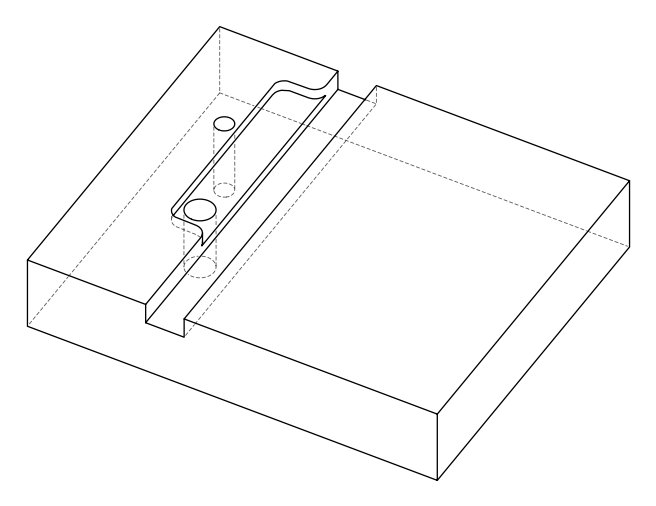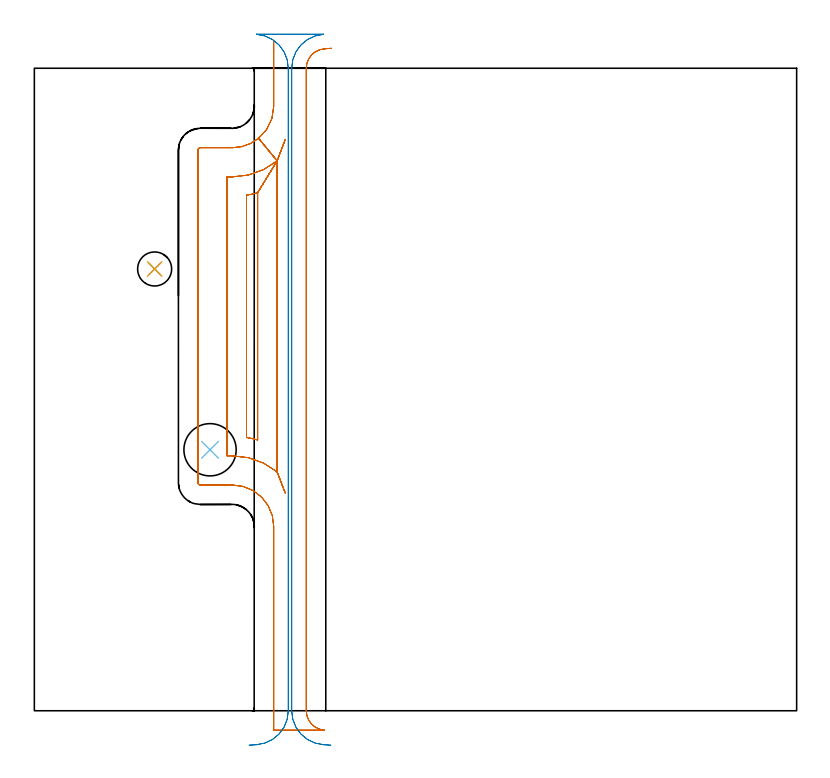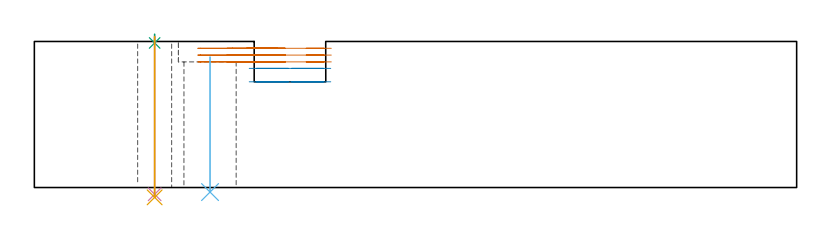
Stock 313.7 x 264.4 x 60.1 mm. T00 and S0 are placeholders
(PLAN: 6 operations, 5 tool changes, 10.8 min)
(1 MILL_OPEN_POCKET | POCKET_OPEN | UGT0201_010 | Follow Part, ap 4, ae 75% | 7.44 min | 105883 mm3)
(2 MILL_RECTANGULAR_SLOT | SLOT_RECTANGULAR | UGT0201_006 | Follow Part, ap 7, ae 75% | 2.62 min | 63759 mm3)
(3 SPOT_DRILL | STEP1HOLE | NXT0321_9005460120000 | 0.03 min | 1 mm3)
(4 DRILL_THROUGH_HOLE_INTO_CENTER | STEP1HOLE | NXT0301_042 | 0.26 min | 2368 mm3)
(5 DRILL_TO_ENLARGE_THROUGH_HOLE | STEP1HOLE | NXT0301_104 | 0.27 min | 6864 mm3)
(6 INDEXABLE_INSERT_DRILL_THROUGH_HOLE_FROM_SOLID | STEP1HOLE_1 | NXT0302_014 | 0.23 min | 18743 mm3)
(TOOL UGT0201_010 | End Mill 16 mm | D16 FL22 Z2)
(TOOL UGT0201_006 | End Mill 28 mm | D28 FL25 Z2)
(TOOL NXT0321_9005460120000 | NC Spot Drill, 142deg, 12mm, Carbide, Uncoated | D12 PA142 FL30 Z2)
(TOOL NXT0301_042 | Carbide Drill 7.1mm [860.1-0710-057A1-MM 2214] | D7.1 PA140 FL85 Z2)
(TOOL NXT0301_104 | Carbide Drill 14mm [860.1-1400-112A1-MM 2214] | D14 PA140 FL123 Z2)
(TOOL NXT0302_014 | Index. Insert Drill 21.5mm [880-D2150L25-03] | D21.5 PA176 FL65 Z2)
(OP 1 MILL_OPEN_POCKET)
G17 G21 G94 G90
T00 M6
G54
G17 G0 G90 X98.5 Y275.4 S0 M3
G43 Z70.1 H0
Z57.3
G94 G1 Y272.4 F250.
Y248.7 F500.
G2 X92.286 Y235.56 R17.
G1 X99.9 Y226.285
X91.9 Y213.192
G2 X87.3 Y212.157 R37.
G1 Y112.443
G2 X91.9 Y111.408 R37.
G1 Y213.192
X99.9 Y226.285
G2 X81.5 Y219.7 R29.
G1 X79.3
Y104.9
X81.5
G2 X99.9 Y98.315 R29.
G1 X103.217 Y89.65
X99.9 Y98.315
Y226.285
X103.217 Y234.95
X99.9 Y226.285
X92.286 Y235.56
G2 X81.5 Y231.7 R17.
G1 X68.3
G3 X67.3 Y230.7 R1.
G1 Y93.9
G3 X68.3 Y92.9 R1.
G1 X81.5
G2 X98.5 Y75.9 R17.
G1 Y-8.
X119.208
Y-7.97
G2 X111.9 Y0. R8.
G1 Y264.4
G2 X119.208 Y272.37 R8.
G1 X122.197 Y272.63 F250.
G0 X98.5 Y275.4 Z54.5
G1 Y272.4
Y248.7 F500.
G2 X92.286 Y235.56 R17.
G1 X99.9 Y226.285
X91.9 Y213.192
G2 X87.3 Y212.157 R37.
G1 Y112.443
G2 X91.9 Y111.408 R37.
G1 Y213.192
X99.9 Y226.285
G2 X81.5 Y219.7 R29.
G1 X79.3
Y104.9
X81.5
G2 X99.9 Y98.315 R29.
G1 X103.217 Y89.65
X99.9 Y98.315
Y226.285
X103.217 Y234.95
X99.9 Y226.285
X92.286 Y235.56
G2 X81.5 Y231.7 R17.
G1 X68.3
G3 X67.3 Y230.7 R1.
G1 Y93.9
G3 X68.3 Y92.9 R1.
G1 X81.5
G2 X98.5 Y75.9 R17.
G1 Y-8.
X119.208
Y-7.97
G2 X111.9 Y0. R8.
G1 Y264.4
G2 X119.208 Y272.37 R8.
G1 X122.197 Y272.63 F250.
G0 X98.5 Y275.4 Z51.7
G1 Y272.4
Y248.7 F500.
G2 X92.286 Y235.56 R17.
G1 X99.9 Y226.285
X91.9 Y213.192
G2 X87.3 Y212.157 R37.
G1 Y112.443
G2 X91.9 Y111.408 R37.
G1 Y213.192
X99.9 Y226.285
G2 X81.5 Y219.7 R29.
G1 X79.3
Y104.9
X81.5
G2 X99.9 Y98.315 R29.
G1 X103.217 Y89.65
X99.9 Y98.315
Y226.285
X103.217 Y234.95
X99.9 Y226.285
X92.286 Y235.56
G2 X81.5 Y231.7 R17.
G1 X68.3
G3 X67.3 Y230.7 R1.
G1 Y93.9
G3 X68.3 Y92.9 R1.
G1 X81.5
G2 X98.5 Y75.9 R17.
G1 Y-8.
X119.208
Y-7.97
G2 X111.9 Y0. R8.
G1 Y264.4
G2 X119.208 Y272.37 R8.
G1 X122.197 Y272.63 F250.
G0 Z70.1
M5
M2
(OP 2 MILL_RECTANGULAR_SLOT)
G17 G21 G94 G90
T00 M6
G54
G17 G0 G90 X121.978 Y-14.166 S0 M3
G43 Z70.1 H0
Z49.033
G94 G1 X118.984 Y-13.97 F250.
G2 X105.9 Y0. R14. F500.
G1 Y264.4
G2 X118.984 Y278.37 R14.
G1 Y278.4
X91.416
Y278.37
G2 X104.5 Y264.4 R14.
G1 Y0.
G2 X91.416 Y-13.97 R14.
G1 X88.422 Y-14.166 F250.
G0 X121.978 Z43.5
G1 X118.984 Y-13.97
G2 X105.9 Y0. R14. F500.
G1 Y264.4
G2 X118.984 Y278.37 R14.
G1 Y278.4
X91.416
Y278.37
G2 X104.5 Y264.4 R14.
G1 Y0.
G2 X91.416 Y-13.97 R14.
G1 X88.422 Y-14.166 F250.
G0 Z70.1
M5
M2
(OP 3 SPOT_DRILL)
G17 G21 G94 G90
T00 M6
G54
G17 G0 G90 X49.5 Y181.8 S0 M3
G43 Z70.1 H0
G94 G81 G98 Z59.493 F250. R63.1
G80
M5
M2
(OP 4 DRILL_THROUGH_HOLE_INTO_CENTER)
G17 G21 G94 G90
T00 M6
G54
G17 G0 G90 X49.5 Y181.8 S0 M3
G43 Z70.1 H1
G94 G73 G98 Z-2.792 F250. Q6.988 R62.1
G80
M5
M2
(OP 5 DRILL_TO_ENLARGE_THROUGH_HOLE)
G17 G21 G94 G90
T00 M6
G54
G17 G0 G90 X49.5 Y181.8 S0 M3
G43 Z70.1 H1
G94 G73 G98 Z-4.048 F250. Q12.83 R62.1
G80
M5
M2
(OP 6 INDEXABLE_INSERT_DRILL_THROUGH_HOLE_FROM_SOLID)
G17 G21 G94 G90
T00 M6
G54
G17 G0 G90 X72.3 Y107.4 S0 M3
G43 Z70.1 H1
G94 G81 G98 Z-1.875 F250. R53.7
G80
M5
M2
